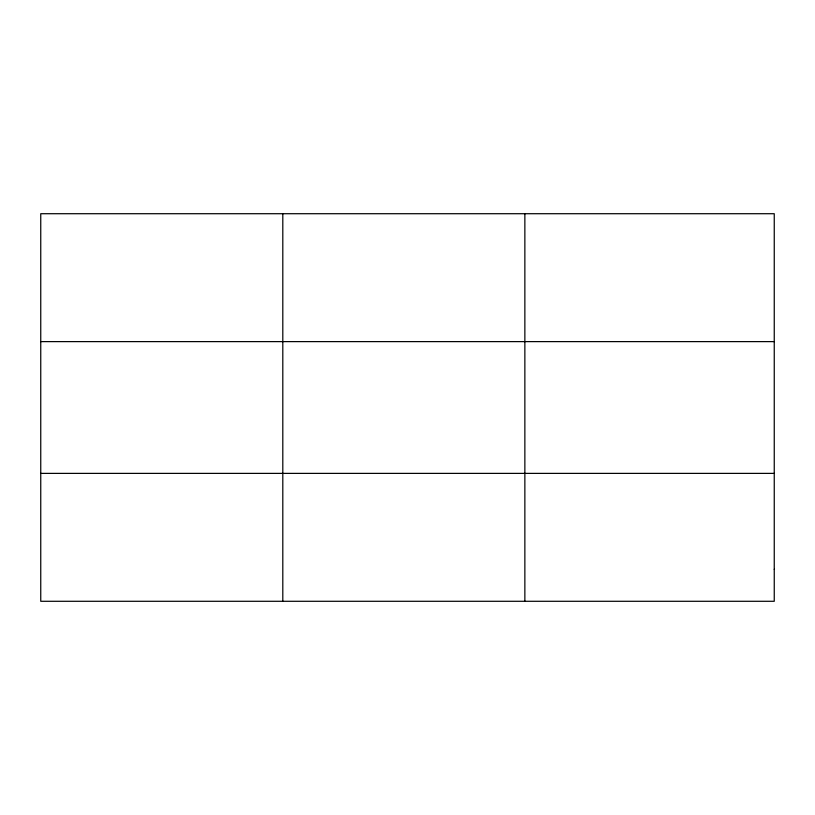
<?xml version="1.0" encoding="UTF-8"?>
<svg xmlns="http://www.w3.org/2000/svg" width="815" height="815" viewBox="0 0 815 815"><rect width="100%" height="100%" fill="white"/><g stroke="black" fill="none" stroke-linecap="round" stroke-linejoin="round"><path stroke-width="1.22" d="M282.805 601.287L282.805 213.713M524.86 601.287L524.86 213.713M40.75 341.617L774.25 341.617M40.75 473.383L774.25 473.383M774.25 569.308L774.25 601.287L40.75 601.287L40.75 213.713L774.25 213.713L774.25 569.308"/></g></svg>
